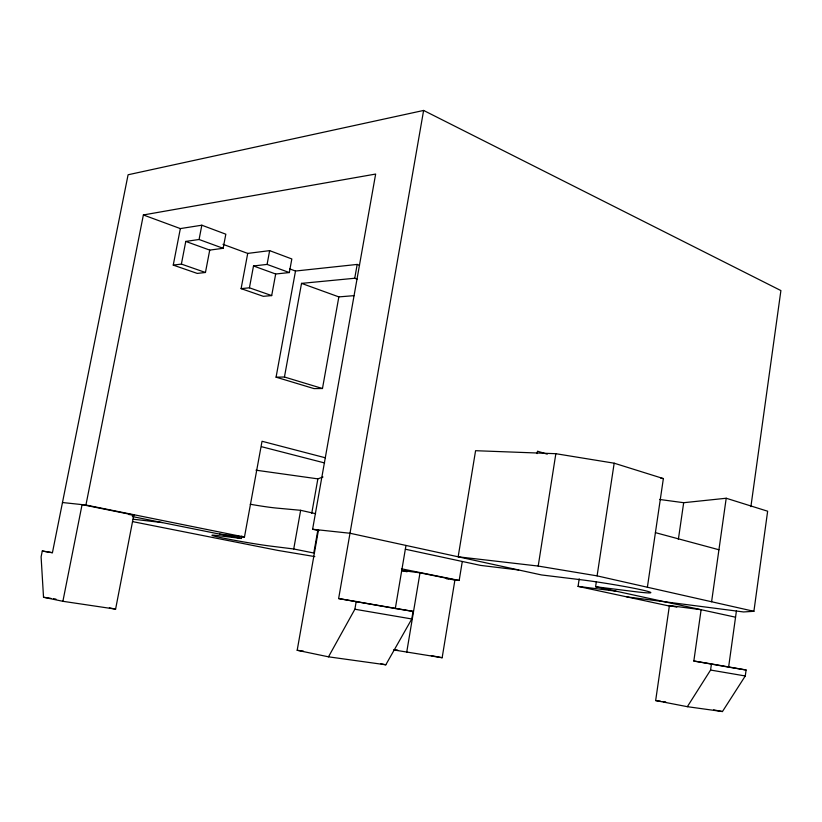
<?xml version="1.0" encoding="UTF-8"?>
<svg xmlns="http://www.w3.org/2000/svg" width="822" height="822" viewBox="0 0 822 822"><rect width="100%" height="100%" fill="white"/><g stroke="black" fill="none" stroke-linecap="round" stroke-linejoin="round"><path stroke-width="1.23" d="M728.611 667.135L693.83 661.022L701.115 609.708L669.416 605.547L655.658 700.56L687.346 706.684L722.446 711.554L745.277 675.972L746.099 670.002L728.611 667.135L736.43 610.849M750.897 506.629L780.9 290.577L423.618 110.446L128.088 174.767L52.444 552.651L42.282 551.017L41.1 556.884L43.525 597.255L62.893 601.303L115.594 609.143L133.801 515.065L82.077 504.616L62.893 601.303M626.847 596.885L743.53 611.948L753.897 611.311L767.645 511.212L726.206 498.245L683.678 502.704L659.542 499.457M687.346 706.684L710.578 670.043L711.441 663.909L693.83 661.022M711.595 601.745L726.206 498.245M678.356 539.427L683.678 502.704M647.387 587.237L663.364 478.579L614.178 463.197L555.847 453.703L475.578 450.703L458.162 556.802L538.204 566.06L597.091 575.873L753.897 611.311M597.091 575.873L614.178 463.197M735.546 617.199L595.59 586.723L596.34 581.75M670.608 606.307L578.061 586.384L579.212 578.832M538.204 566.06L555.847 453.703M537.126 453.6L537.506 451.196L547.267 454.165M393.491 649.904L442.154 657.734L454.926 579.9L420.001 572.842L402.174 570.509M450.528 579.315L459.179 580.466L462.283 561.508M318.484 529.882L297.184 650.284L328.492 656.829L385.806 664.793L411.791 618.966L413.055 611.383L338.633 598.56L423.618 110.446M406.674 652.452L420.001 572.842M338.633 598.56L395.31 608.527L405.976 545.438M328.492 656.829L354.878 609.236L356.234 601.385M311.743 513.329L317.867 478.866L322.995 476.986M357.19 264.427L295.509 271.034L276.069 377.175L284.443 377.01L301.53 283.374L354.734 278.257L357.19 264.427L359.533 265.342M318.874 530.601L312.607 529.255L375.644 174.059L143.377 214.963L85.93 505.027L62.482 502.53M317.939 529.584L313.788 553.011L293.731 548.983L270.099 546.034A32.788 1.161 9.8 0 1 225.238 538.513A32.788 1.161 9.8 0 1 218.087 535.636L241.38 538.472L241.843 535.975M293.731 548.983L300.647 510.308L315.576 513.668M276.069 377.175L314.014 388.601L322.471 388.518L338.849 296.896L354.159 295.643M219.505 534.074L244.463 537.064L262.033 441.27L325.368 457.792M247.72 253.412L241.103 288.625L263.317 296.321L271.692 295.581L275.678 274.003L289.334 272.555L291.831 258.961L269.647 250.638L247.72 253.412L222.998 244.309M241.103 288.625L249.426 287.813L253.505 265.968L267.088 264.407L269.647 250.638M180.347 228.588L173.247 265.105L181.385 264.088L185.772 241.421L209.733 250.104L223.142 248.306L225.824 234.198L201.832 225.207L180.347 228.588L143.377 214.963M173.247 265.105L197.249 273.418L205.449 272.483L209.733 250.104M185.772 241.421L199.078 239.49L201.832 225.207M300.647 510.308L276.963 508.119A32.675 2.034 10 0 1 250.217 504.235M312.607 529.255L350.008 533.252L541.513 574.948L580.414 579.685A43.371 2.014 9.2 0 1 641.355 589.816A43.371 2.014 9.2 0 1 634.358 591.573L595.59 586.723M128.787 514.5L133.801 515.065M133.133 519.206L162.294 522.576M518.661 569.975L480.562 565.402L405.359 549.219M578.061 586.384L616.079 591.182M660.816 478.25L663.364 478.579M446.48 578.77L448.894 579.099M256.002 470.194L317.867 478.866M297.184 650.284L303.513 651.168M655.658 700.56L660.693 701.269M663.21 701.618L665.738 701.978M43.525 597.255L50.974 598.375M53.461 598.745L55.947 599.115M395.218 649.791L397.745 650.171M395.31 608.527L413.055 611.383M314.816 556.597L277.959 550.432L132.506 521.6M354.878 609.236L411.791 618.966M710.578 670.043L745.277 675.972M42.282 551.017L52.331 552.764M711.441 663.909L746.099 670.002M431.324 655.648L442.154 657.734M713.619 709.869L722.446 711.554M132.352 516.565L241.38 538.472M401.917 570.725L407.065 571.752M85.93 505.027L244.463 537.064M401.444 568.793L459.179 580.466M109.377 607.869L115.594 609.143M380.935 663.786L385.806 664.793M669.416 605.547L676.835 607.15M261.601 446.726L324.567 462.94M655.411 532.646L718.931 549.754M284.443 377.01L322.471 388.518M181.385 264.088L205.449 272.483M249.426 287.813L271.692 295.581M253.505 265.968L275.678 274.003M301.53 283.374L338.849 296.896M199.078 239.49L223.142 248.306M267.088 264.407L289.334 272.555M289.663 268.876L295.509 271.034M354.734 278.257L357.087 279.151"/></g></svg>
